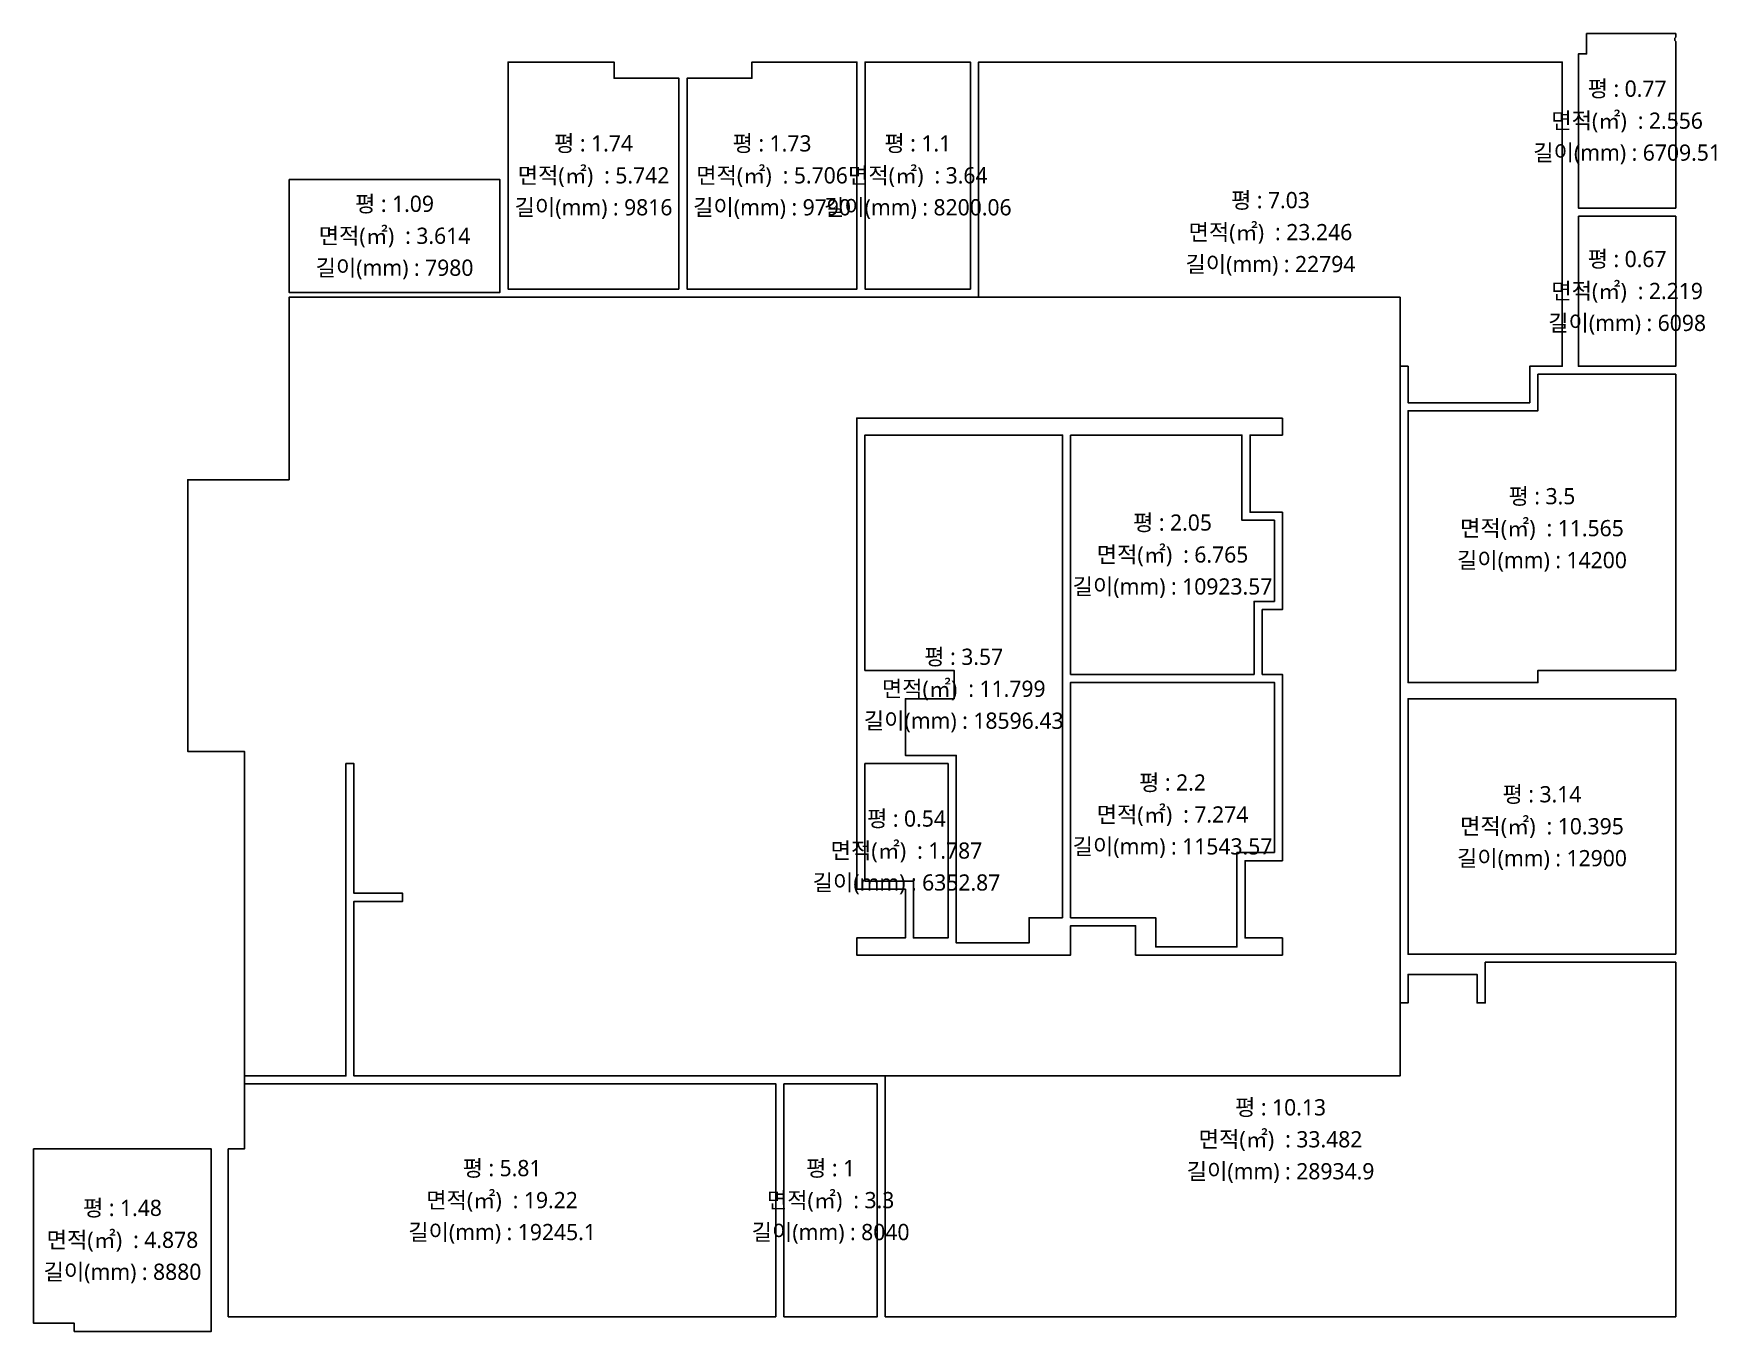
# Model space of a CAD drawing. Header units: metres. Extents: x 11578468 to 47831421, y -58341524 to -14256839.
# Drawn here: x 23892958 to 23913709, y -29042728 to -29026728 of the extents above; entities that cross this region are included whole.
import ezdxf
from ezdxf.enums import TextEntityAlignment as Align

# ---------------------------------------------------------------- set-up
doc = ezdxf.new("R2010")
doc.units = ezdxf.units.M
doc.header["$LTSCALE"] = 50
doc.header["$MEASUREMENT"] = 0
doc.layers.add('FUR', color=11, linetype='CONTINUOUS')
doc.layers.add('wall', color=3, linetype='CONTINUOUS')
doc.layers.add('text', color=7, linetype='CONTINUOUS', lineweight=0)
doc.styles.add('넥슨고딕', font='malgun.ttf')

msp = doc.modelspace()

# ---------------------------------------------------------------- linework, layer by layer
at = {"layer": 'FUR', "ltscale": 10}
msp.add_lwpolyline([(23913208, -29026728), (23912108, -29026728), (23912108, -29026978), (23912008, -29026978), (23912008, -29028059), (23912008, -29028879), (23913208, -29028879), (23913208, -29026878), (23913208, -29026825.8, -0.4550158), (23913208, -29026769.2)], format="xyb", close=True, dxfattribs=at)
for points in [[(23900916, -29029878), (23900916, -29027278), (23900116, -29027278), (23900116, -29027078), (23898808, -29027078), (23898808, -29029878), (23899916, -29029878)], [(23903111, -29028994.7), (23903111, -29027078), (23901816, -29027078), (23901816, -29027278), (23901016, -29027278), (23901016, -29029878), (23902006, -29029878), (23903111, -29029878), (23903111, -29029161.7)], [(23904511, -29029878), (23904511, -29027078), (23903211, -29027078), (23903211, -29029878), (23903611, -29029878)], [(23904611, -29029978), (23909808, -29029978), (23909808, -29030828), (23909908, -29030828), (23909908, -29031278), (23911408, -29031278), (23911408, -29030828), (23911808, -29030828), (23911808, -29029928), (23911808, -29029579), (23911808, -29028979), (23911808, -29028879), (23911808, -29027978.3), (23911808, -29027078), (23910607.5, -29027078), (23905577.9, -29027078), (23904611, -29027078)], [(23896108, -29028528), (23898708, -29028528), (23898708, -29029918), (23896108, -29029918)], [(23912008, -29028979), (23912008, -29029928), (23912008, -29029928), (23912008, -29030828), (23913208, -29030828), (23913208, -29029950.8), (23913208, -29028979), (23912508, -29028979)], [(23913208, -29034578), (23913208, -29030928), (23911508, -29030928), (23911508, -29031378), (23909908, -29031378), (23909908, -29033728), (23909908, -29034728), (23911508, -29034728), (23911508, -29034578), (23912208, -29034578)], [(23905646.2, -29037628), (23905646.2, -29031678), (23905196.2, -29031678), (23904196.4, -29031678), (23903208, -29031678), (23903208, -29034578), (23903608, -29034578), (23904308, -29034578), (23904308, -29034928), (23903708, -29034928), (23903708, -29035628), (23904334.4, -29035628), (23904334.4, -29036028), (23904334.4, -29037028), (23904334.4, -29037938), (23905234.4, -29037938), (23905234.4, -29037628)], [(23905746.2, -29031678), (23905746.2, -29034628), (23908008, -29034628), (23908008, -29033728), (23908258, -29033728), (23908258, -29032728), (23907858, -29032728), (23907858, -29031678)], [(23908258, -29036825.8), (23908258, -29034728), (23905746.2, -29034728), (23905746.2, -29037628), (23906796.2, -29037628), (23906796.2, -29037988), (23907796.2, -29037988), (23907796.2, -29036825.8)], [(23913208, -29038078), (23913208, -29034928), (23912208, -29034928), (23911508, -29034928), (23909908, -29034928), (23909908, -29037078), (23909908, -29038078)], [(23904234.4, -29037028), (23904234.4, -29036028), (23904234.4, -29035728), (23903208, -29035728), (23903208, -29037178), (23903808, -29037178), (23903808, -29037878), (23904234.4, -29037878)], [(23902610.5, -29042548), (23903360.5, -29042548), (23903360.5, -29039678), (23902360.5, -29039678), (23902210.5, -29039678), (23902210.5, -29042548)], [(23892958, -29040478), (23892958, -29042628), (23893458, -29042628), (23893458, -29042728), (23895148, -29042728), (23895148, -29041728), (23895148, -29040828.5), (23895148, -29040478)]]:
    msp.add_lwpolyline(points, close=True, dxfattribs=at)
for points in [[(23909808, -29039578), (23909808, -29029978), (23896108, -29029978), (23896108, -29032228), (23894858, -29032228), (23894858, -29035578), (23895558, -29035578), (23895558, -29039578), (23896808.5, -29039578), (23896808.5, -29035728), (23896908, -29035728), (23896908, -29037327.5), (23897508, -29037327.5), (23897508, -29037427.5), (23896908, -29037427.5), (23896908, -29039578), (23909808, -29039578)], [(23908358, -29031468), (23903108, -29031468), (23903108, -29037278), (23903708, -29037278), (23903708, -29037878), (23903108, -29037878), (23903108, -29038088), (23905746.2, -29038088), (23905746.2, -29037728), (23906546.2, -29037728), (23906546.2, -29038088), (23908358, -29038088), (23908358, -29037878), (23907896.2, -29037878), (23907896.2, -29036925.8), (23908358, -29036925.8), (23908358, -29034628), (23908108, -29034628), (23908108, -29033828), (23908358, -29033828), (23908358, -29032628.6), (23907958, -29032628.6), (23907958, -29031678), (23908358, -29031678), (23908358, -29031468)], [(23913208, -29038178), (23910858, -29038178), (23910858, -29038678), (23910758, -29038678), (23910758, -29038328), (23909908, -29038328), (23909908, -29038678), (23909808, -29038678), (23909808, -29039578), (23903460.5, -29039578), (23903460.5, -29042548), (23913208, -29042548), (23913208, -29038178)], [(23902110.5, -29042548), (23902110.5, -29039678), (23895558, -29039678), (23895558, -29040478), (23895358, -29040478), (23895358, -29042548), (23902110.5, -29042548)]]:
    msp.add_lwpolyline(points, dxfattribs=at)
at = {"layer": 'wall', "ltscale": 10}
msp.add_line((23895558, -29039578), (23895558, -29040478), dxfattribs=at)

# ---------------------------------------------------------------- texts
at = {"layer": 'FUR', "color": 7, "ltscale": 10, "style": '넥슨고딕'}
msp.add_text('평 : 1.09', height=200, dxfattribs=at).set_placement((23897408, -29028823), align=Align.MIDDLE)
at = {"layer": 'FUR', "ltscale": 10, "style": '넥슨고딕'}
for s, p in [('면적(㎡)  : 3.614', (23897408, -29029223)), ('길이(mm) : 7980', (23897408, -29029623))]:
    msp.add_text(s, height=200, dxfattribs=at).set_placement(p, align=Align.MIDDLE)
at = {"layer": 'text', "color": 7, "ltscale": 10, "style": '넥슨고딕'}
for s, p in [('평 : 0.77', (23912608, -29027403.5)), ('평 : 1.74', (23899862, -29028078)), ('평 : 1.73', (23902063.5, -29028078)), ('평 : 1.1', (23903861, -29028078)), ('평 : 7.03', (23908209.5, -29028778)), ('평 : 0.67', (23912608, -29029503.5)), ('평 : 3.5', (23911558, -29032428)), ('평 : 2.05', (23907002.1, -29032753)), ('평 : 3.57', (23904427.1, -29034408)), ('평 : 2.2', (23907002.1, -29035958)), ('평 : 3.14', (23911558, -29036103)), ('평 : 0.54', (23903721.2, -29036403)), ('평 : 10.13', (23908334.3, -29039963)), ('평 : 5.81', (23898734.3, -29040713)), ('평 : 1', (23902785.5, -29040713)), ('평 : 1.48', (23894053, -29041203))]:
    msp.add_text(s, height=200, dxfattribs=at).set_placement(p, align=Align.MIDDLE)
at = {"layer": 'text', "ltscale": 10, "style": '넥슨고딕'}
for s, p in [('면적(㎡)  : 2.556', (23912608, -29027803.5)), ('길이(mm) : 6709.51', (23912608, -29028203.5)), ('면적(㎡)  : 5.742', (23899862, -29028478)), ('면적(㎡)  : 5.706', (23902063.5, -29028478)), ('면적(㎡)  : 3.64', (23903861, -29028478)), ('길이(mm) : 9816', (23899862, -29028878)), ('길이(mm) : 9790', (23902063.5, -29028878)), ('길이(mm) : 8200.06', (23903861, -29028878)), ('면적(㎡)  : 23.246', (23908209.5, -29029178)), ('길이(mm) : 22794', (23908209.5, -29029578)), ('면적(㎡)  : 2.219', (23912608, -29029903.5)), ('길이(mm) : 6098', (23912608, -29030303.5)), ('면적(㎡)  : 11.565', (23911558, -29032828)), ('면적(㎡)  : 6.765', (23907002.1, -29033153)), ('길이(mm) : 14200', (23911558, -29033228)), ('길이(mm) : 10923.57', (23907002.1, -29033553)), ('면적(㎡)  : 11.799', (23904427.1, -29034808)), ('길이(mm) : 18596.43', (23904427.1, -29035208)), ('면적(㎡)  : 7.274', (23907002.1, -29036358)), ('면적(㎡)  : 10.395', (23911558, -29036503)), ('면적(㎡)  : 1.787', (23903721.2, -29036803)), ('길이(mm) : 11543.57', (23907002.1, -29036758)), ('길이(mm) : 12900', (23911558, -29036903)), ('길이(mm) : 6352.87', (23903721.2, -29037203)), ('면적(㎡)  : 33.482', (23908334.3, -29040363)), ('길이(mm) : 28934.9', (23908334.3, -29040763)), ('면적(㎡)  : 19.22', (23898734.3, -29041113)), ('면적(㎡)  : 3.3', (23902785.5, -29041113)), ('면적(㎡)  : 4.878', (23894053, -29041603)), ('길이(mm) : 19245.1', (23898734.3, -29041513)), ('길이(mm) : 8040', (23902785.5, -29041513)), ('길이(mm) : 8880', (23894053, -29042003))]:
    msp.add_text(s, height=200, dxfattribs=at).set_placement(p, align=Align.MIDDLE)

doc.saveas('drawing.dxf')
